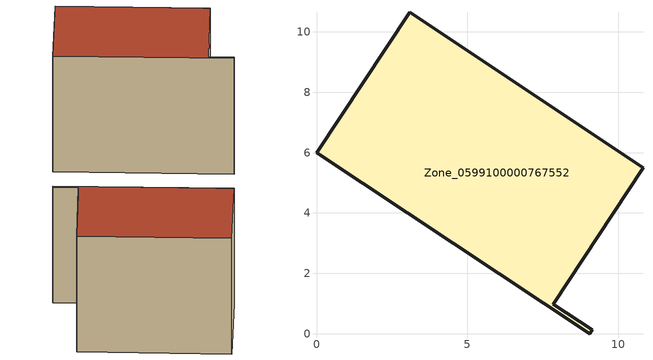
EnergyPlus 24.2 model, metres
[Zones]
Zone_0599100000767552
 floor ground (C_G): 0,5.99 3.08,10.65 10.81,5.5 7.85,0.98 9.13,0.12 9.05,0 z1.6
 wall outside (C_F): 3.08,10.65 0,5.99 9.05,0 9.13,0.12 7.85,0.98 10.81,5.5 3.08,10.65 z1.6:9.78
 roof outside (C_R): 0,5.99 9.05,0 9.13,0.12 7.85,0.98 10.81,5.5 3.08,10.65 z9.78
[BUILDING]
Pand.0599100000767552: North Axis=0; Terrain=City; Loads Convergence Tolerance Value=0.04; Temperature Convergence Tolerance Value=0.4; Solar Distribution=FullExterior; Maximum Number of Warmup Days=25; Minimum Number of Warmup Days=1
[Site:Location]
Rotterdam.The.Hague.AP_ZH_NLD Design_Conditions: Latitude=51.96; Longitude=4.45; Time Zone=1; Elevation=-4.5
[SITE:GROUNDTEMPERATURE:BUILDINGSURFACE]
18, 18, 18, 18, 18, 18, 18, 18, 18, 18, 18, 18
[MATERIAL] Thermal Absorptance=0.9; Solar Absorptance=0.7; Visible Absorptance=0.7
Name | Roughness | Thickness | Conductivity | Density | Specific Heat
G.TC.2006-2014 | MediumSmooth | 0.15 | 0.06 | 540 | 1210
F.TC.2006-2014 | Rough | 0.3 | 0.12 | 1920 | 840
R.TC.2006-2014 | MediumRough | 0.2 | 0.08 | 1500 | 1000
[CONSTRUCTION]
C_G: G.TC.2006-2014
C_F: F.TC.2006-2014
C_R: R.TC.2006-2014
[ZONE]
Zone_0599100000767552: Type=1; Multiplier=1; Ceiling Height=Autocalculate; Volume=Autocalculate; Floor Area=autocalculate; Part of Total Floor Area=Yes
[ZONEINFILTRATION:DESIGNFLOWRATE]
Infil_Zone_0599100000767552: Zone or ZoneList or Space or SpaceList=Zone_0599100000767552; Schedule=AlwaysOn; Design Flow Rate Calculation Method=Flow/Area; Flow Rate per Floor Area=0.0015; Constant Term Coefficient=1; Temperature Term Coefficient=0; Velocity Term Coefficient=0; Velocity Squared Term Coefficient=0
[HVACTEMPLATE:ZONE:IDEALLOADSAIRSYSTEM]
Zone_0599100000767552: Maximum Heating Supply Air Temperature=50; Minimum Cooling Supply Air Temperature=13; Maximum Heating Supply Air Humidity Ratio=0.0156; Minimum Cooling Supply Air Humidity Ratio=0.0077; Heating Limit=NoLimit; Cooling Limit=NoLimit; Dehumidification Control Type=ConstantSensibleHeatRatio; Cooling Sensible Heat Ratio=0.7; Dehumidification Setpoint=60; Humidification Control Type=None; Humidification Setpoint=30; Outdoor Air Method=None; Outdoor Air Flow Rate per Person=0.00944; Outdoor Air Flow Rate per Zone Floor Area=0; Outdoor Air Flow Rate per Zone=0; Demand Controlled Ventilation Type=None; Outdoor Air Economizer Type=NoEconomizer; Heat Recovery Type=None; Sensible Heat Recovery Effectiveness=0.7; Latent Heat Recovery Effectiveness=0.65
[ZONECONTROL:THERMOSTAT]
ThermostatControl_Zone_0599100000767552: Zone or ZoneList=Zone_0599100000767552; Control Type Schedule=DualSetpointControlType; Control 1=Thermostat_Zone_0599100000767552; Temperature Difference Between Cutout And Setpoint=0
[THERMOSTATSETPOINT:DUALSETPOINT]
Thermostat_Zone_0599100000767552: Heating Setpoint Temperature Schedule=HeatingSetpoint_Zone_0599100000767552; Cooling Setpoint Temperature Schedule=CoolingSetpoint_Zone_0599100000767552
[SCHEDULE:COMPACT]
HeatingSetpoint_Zone_0599100000767552: Through: 12/31, For: AllDays, Until: 24:00, 21
CoolingSetpoint_Zone_0599100000767552: Through: 12/31, For: AllDays, Until: 24:00, 24
DualSetpointControlType: Through: 12/31, For: AllDays, Until: 24:00, 4
AlwaysOn: Through: 12/31, For: AllDays, Until: 24:00, 1
